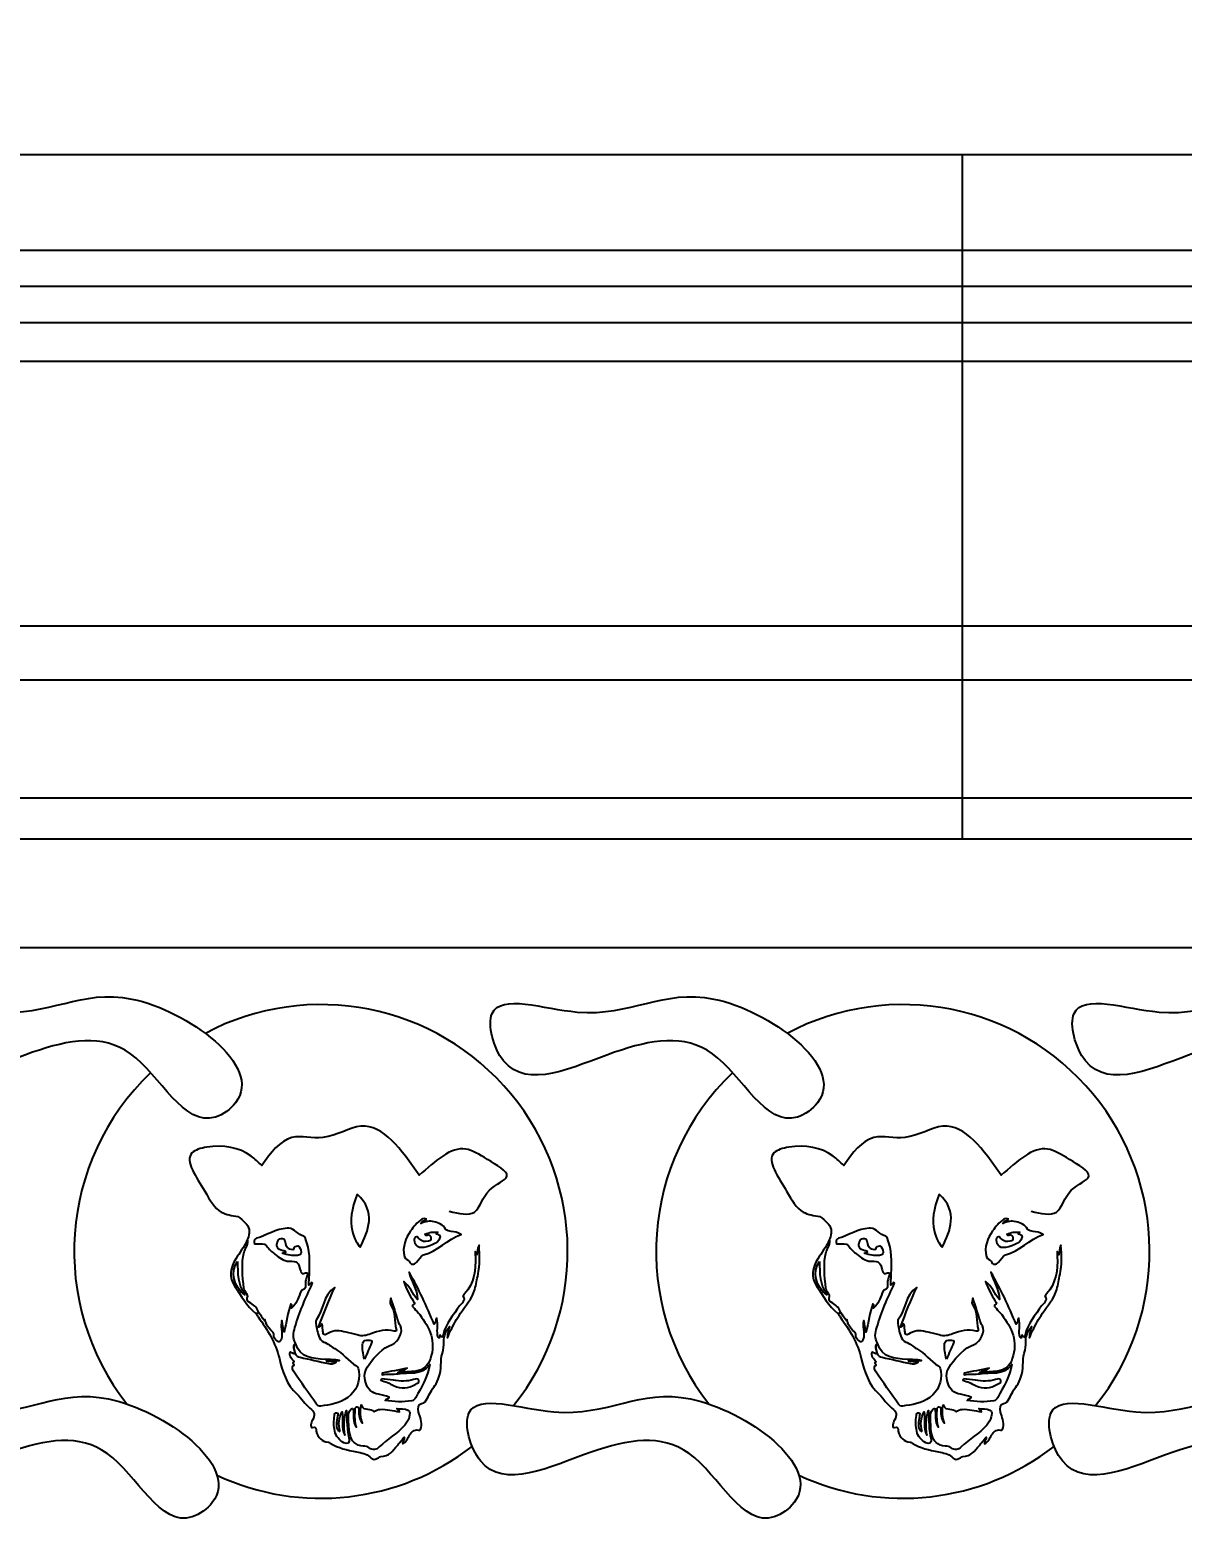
# Model space of a CAD drawing. Header units: millimetres. Extents: x 1155 to 2227, y 540 to 1342.
# Drawn here: x 1878.32 to 1888.58, y 745.5 to 758.83 of the extents above; entities that cross this region are included whole.
import ezdxf

# ---------------------------------------------------------------- set-up
doc = ezdxf.new("R2010")
doc.units = ezdxf.units.MM
doc.layers.add('dimension', color=4, linetype='Continuous')
doc.styles.get("Standard").update_dxf_attribs({"font": 'arial.ttf'})
doc.dimstyles.new('25', dxfattribs={"dimscale": 1.5, "dimtxt": 1, "dimasz": 0.5, "dimexe": 0.1875, "dimexo": 1, "dimgap": 0.125, "dimtad": 0, "dimtih": 1, "dimtoh": 1, "dimdec": 4, "dimzin": 4, "dimdsep": 46, "dimlunit": 4, "dimtxsty": 'Standard', "dimblk1": 'CLOSEDBLANK', "dimblk2": 'CLOSEDBLANK', "dimsah": 1, "dimcen": -1, "dimclrd": 256, "dimclre": 256, "dimclrt": 256, "dimadec": 0, "dimazin": 0, "dimtfac": 1, "dimtdec": 4, "dimtofl": 0, "dimtmove": 0, "dimatfit": 3, "dimldrblk": 'CLOSEDBLANK', "dimfxl": 1, "dimtolj": 1, "dimtzin": 4, "dimarcsym": 0})

# ---------------------------------------------------------------- blocks, each defined once
blk = doc.blocks.new('_CLOSEDBLANK')
at = {"color": 0, "linetype": 'ByBlock'}
for p, q in [((-1, 0.167), (0, 0)), ((-1, 0.167), (-1, -0.167)), ((0, 0), (-1, -0.167))]:
    blk.add_line(p, q, dxfattribs=at)
blk = doc.blocks.new('*D405')
at = {"layer": 'Defpoints', "color": 0, "transparency": 16777216}
for p in [(1861.524, 772.342), (1861.524, 757.29), (1936.524, 757.29)]:
    blk.add_point(p, dxfattribs=at)
at = {"layer": 'dimension', "lineweight": -2, "transparency": 16777216}
for p, q in [((1861.524, 758.04), (1861.524, 772.637)), ((1936.524, 758.04), (1936.524, 772.637)), ((1861.712, 772.342), (1895.84, 772.342)), ((1936.337, 772.342), (1902.208, 772.342))]:
    blk.add_line(p, q, dxfattribs=at)
at = {"layer": 'dimension', "lineweight": -2, "transparency": 16777216, "xscale": 0.1875, "yscale": 0.1875, "zscale": 0.1875, "rotation": 180}
blk.add_blockref('_CLOSEDBLANK', (1861.524, 772.342), dxfattribs=at)
at = {"layer": 'dimension', "lineweight": -2, "transparency": 16777216, "xscale": 0.1875, "yscale": 0.1875, "zscale": 0.1875}
blk.add_blockref('_CLOSEDBLANK', (1936.524, 772.342), dxfattribs=at)
at = {"layer": 'dimension', "transparency": 16777216, "insert": (1899.024, 772.342), "char_height": 2.25, "attachment_point": 5}
blk.add_mtext('\\A1;6\'-3"', dxfattribs=at)

msp = doc.modelspace()

# ---------------------------------------------------------------- linework, layer by layer
at = {"color": 0}
for p, q in [((1861.94, 757.71812), (1899.024, 757.71812)), ((1886.62252, 757.71812), (1886.62252, 751.62247)), ((1899.024, 756.86139), (1861.95246, 756.86139)), ((1899.024, 756.54189), (1861.96492, 756.54189)), ((1899.024, 756.21856), (1862.14446, 756.21856)), ((1899.024, 755.87584), (1862.51972, 755.87584)), ((1899.024, 753.5194), (1862.6019, 753.5194)), ((1899.024, 753.0397), (1863.0653, 753.0397)), ((1863.95855, 751.99256), (1899.024, 751.99256)), ((1899.024, 751.62247), (1863.95855, 751.62247))]:
    msp.add_line(p, q, dxfattribs=at)
for centre, start, end in [((1880.91308, 747.95365), 321.341843, 117.926669), ((1886.09507, 747.95365), 321.341843, 117.926669), ((1880.91308, 747.95365), 133.631201, 218.162254), ((1886.09507, 747.95365), 133.631201, 218.162254), ((1880.91308, 747.95365), 245.083478, 307.800758), ((1886.09507, 747.95365), 245.083478, 307.800758)]:
    msp.add_arc(centre, 2.19705, start, end, dxfattribs=at)
msp.add_rational_spline([(1934.1969, 749.54386), (1934.00837, 749.33444), (1933.7841, 749.00265), (1933.48387, 749.22161), (1933.44068, 749.27745), (1933.20585, 749.58109), (1933.7707, 750.02133), (1934.2418, 750.16829), (1934.19102, 750.33108), (1934.14023, 750.49387), (1934.08945, 750.65666), (1922.40097, 750.65666), (1910.71248, 750.65666), (1899.024, 750.65666), (1887.33552, 750.65666), (1875.64704, 750.65666), (1863.95855, 750.65666), (1863.79945, 750.77025), (1863.70998, 750.94407), (1863.70998, 751.13956), (1863.70998, 751.33506), (1863.79945, 751.50887), (1863.95855, 751.62247)], [1, 1, 1, 1, 1, 1, 1, 1, 1, 1, 1, 1, 1, 1, 1, 1, 1, 0.926078913375, 0.926078913375, 1, 0.926078913375, 0.926078913375, 1], degree=3, knots=[0, 0, 0, 0, 0.21421435, 0.27962741, 0.27962741, 0.27962741, 0.63532155, 0.63532155, 0.63532155, 1.63532155, 1.63532155, 1.63532155, 2.63532155, 2.63532155, 2.63532155, 3.63532155, 3.63532155, 3.63532155, 4.58608373, 4.58608373, 4.58608373, 5.53684591, 5.53684591, 5.53684591, 5.53684591], dxfattribs=at)
for points, knots in [([(1880.15331, 749.27745), (1880.40888, 749.6079), (1879.06898, 750.56159), (1878.32544, 749.88738), (1877.11567, 750.32837), (1877.39049, 749.29522), (1878.33261, 749.78123), (1879.29361, 749.94687), (1879.73944, 748.95127), (1880.11012, 749.22161), (1880.15331, 749.27745)], [0, 0, 0, 0, 1.30513517, 2.52858143, 3.28513115, 3.72026241, 4.71047164, 5.58239631, 6.52584927, 6.74639121, 6.74639121, 6.74639121, 6.74639121]), ([(1885.3353, 749.27745), (1885.59087, 749.6079), (1884.25097, 750.56159), (1883.50744, 749.88738), (1882.29766, 750.32837), (1882.57248, 749.29522), (1883.51461, 749.78123), (1884.4756, 749.94687), (1884.92144, 748.95127), (1885.29211, 749.22161), (1885.3353, 749.27745)], [0, 0, 0, 0, 1.30513517, 2.52858143, 3.28513115, 3.72026241, 4.71047164, 5.58239631, 6.52584927, 6.74639121, 6.74639121, 6.74639121, 6.74639121]), ([(1890.51729, 749.27745), (1890.77287, 749.6079), (1889.43297, 750.56159), (1888.68943, 749.88738), (1887.47965, 750.32837), (1887.75448, 749.29522), (1888.6966, 749.78123), (1889.6576, 749.94687), (1890.10343, 748.95127), (1890.47411, 749.22161), (1890.51729, 749.27745)], [0, 0, 0, 0, 1.30513517, 2.52858143, 3.28513115, 3.72026241, 4.71047164, 5.58239631, 6.52584927, 6.74639121, 6.74639121, 6.74639121, 6.74639121]), ([(1882.0541, 748.31164), (1882.14161, 748.29065), (1882.32027, 748.24778), (1882.35906, 748.51587), (1882.6661, 748.61944), (1882.38183, 748.77642), (1882.13432, 748.94199), (1881.92959, 748.75781), (1881.78892, 748.63125), (1881.62882, 748.85936), (1881.38536, 749.20622), (1880.96344, 748.92012), (1880.60599, 749.0261), (1880.46619, 748.8299), (1880.38636, 748.71786), (1880.35581, 748.74795), (1880.2287, 748.87308), (1879.99684, 748.91363), (1879.65586, 748.82125), (1879.87513, 748.51453), (1879.9843, 748.29402), (1880.12101, 748.27306), (1880.17447, 748.26487), (1880.21995, 748.22874), (1880.30589, 748.16045), (1880.26028, 748.06238), (1880.2388, 748.01619)], [0, 0, 0, 0, 0.22630367, 0.46200486, 0.66172214, 0.88838356, 1.10463886, 1.57955996, 1.57955996, 1.57955996, 2.25784002, 2.61092396, 2.88677909, 3.25400502, 3.25400502, 3.25400502, 3.38131723, 3.78361699, 3.92456696, 4.28304027, 4.52169586, 4.67491408, 4.67491408, 4.67491408, 4.82835948, 4.96494228, 4.96494228, 4.96494228, 4.96494228]), ([(1887.23609, 748.31164), (1887.32361, 748.29065), (1887.50226, 748.24778), (1887.54105, 748.51587), (1887.8481, 748.61944), (1887.56383, 748.77642), (1887.31632, 748.94199), (1887.11159, 748.75781), (1886.97092, 748.63125), (1886.81081, 748.85936), (1886.56736, 749.20622), (1886.14544, 748.92012), (1885.78798, 749.0261), (1885.64819, 748.8299), (1885.56836, 748.71786), (1885.5378, 748.74795), (1885.41069, 748.87308), (1885.17883, 748.91363), (1884.83785, 748.82125), (1885.05712, 748.51453), (1885.1663, 748.29402), (1885.30301, 748.27306), (1885.35646, 748.26487), (1885.40194, 748.22874), (1885.48789, 748.16045), (1885.44228, 748.06238), (1885.42079, 748.01619)], [0, 0, 0, 0, 0.22630367, 0.46200486, 0.66172214, 0.88838356, 1.10463886, 1.57955996, 1.57955996, 1.57955996, 2.25784002, 2.61092396, 2.88677909, 3.25400502, 3.25400502, 3.25400502, 3.38131723, 3.78361699, 3.92456696, 4.28304027, 4.52169586, 4.67491408, 4.67491408, 4.67491408, 4.82835948, 4.96494228, 4.96494228, 4.96494228, 4.96494228]), ([(1881.23693, 748.46334), (1881.40792, 748.30521), (1881.3362, 748.13755), (1881.26317, 747.99152), (1881.22127, 748.03811), (1881.12226, 748.19222), (1881.23693, 748.46334)], [0, 0, 0, 0, 1, 1, 1, 2, 2, 2, 2]), ([(1886.41893, 748.46334), (1886.58991, 748.30521), (1886.51819, 748.13755), (1886.44516, 747.99152), (1886.40326, 748.03811), (1886.30425, 748.19222), (1886.41893, 748.46334)], [0, 0, 0, 0, 1, 1, 1, 2, 2, 2, 2]), ([(1881.85671, 748.24037), (1881.83655, 748.22886), (1881.81505, 748.22784), (1881.80311, 748.20139), (1881.84353, 748.22004), (1881.87982, 748.22731), (1881.92043, 748.21828), (1881.96417, 748.20856), (1881.9993, 748.18972), (1882.02348, 748.15292), (1882.03633, 748.13337), (1882.05573, 748.13378), (1882.07391, 748.13107), (1882.10218, 748.12686), (1882.1307, 748.1248), (1882.16225, 748.10504), (1882.0387, 748.05811), (1881.95147, 747.95829), (1881.82796, 747.92237), (1881.79577, 747.913), (1881.78817, 747.87781), (1881.76514, 747.85806), (1881.73769, 747.83452), (1881.71661, 747.8278), (1881.69813, 747.86693), (1881.69019, 747.88373), (1881.6661, 747.87736), (1881.65783, 747.90672), (1881.63269, 747.99599), (1881.67044, 748.07083), (1881.71226, 748.13601), (1881.73543, 748.17211), (1881.77087, 748.21187), (1881.81069, 748.23989), (1881.82374, 748.24908), (1881.83752, 748.24876), (1881.85671, 748.24037)], [0, 0, 0, 0, 1, 1, 1, 2, 2, 2, 3, 3, 3, 4, 4, 4, 5, 5, 5, 6, 6, 6, 7, 7, 7, 8, 8, 8, 9, 9, 9, 10, 10, 10, 11, 11, 11, 12, 12, 12, 12]), ([(1887.03871, 748.24037), (1887.01854, 748.22886), (1886.99705, 748.22784), (1886.9851, 748.20139), (1887.02553, 748.22004), (1887.06181, 748.22731), (1887.10243, 748.21828), (1887.14616, 748.20856), (1887.18129, 748.18972), (1887.20548, 748.15292), (1887.21832, 748.13337), (1887.23773, 748.13378), (1887.2559, 748.13107), (1887.28417, 748.12686), (1887.3127, 748.1248), (1887.34425, 748.10504), (1887.2207, 748.05811), (1887.13347, 747.95829), (1887.00996, 747.92237), (1886.97776, 747.913), (1886.97016, 747.87781), (1886.94713, 747.85806), (1886.91969, 747.83452), (1886.89861, 747.8278), (1886.88012, 747.86693), (1886.87219, 747.88373), (1886.84809, 747.87736), (1886.83983, 747.90672), (1886.81469, 747.99599), (1886.85244, 748.07083), (1886.89426, 748.13601), (1886.91742, 748.17211), (1886.95286, 748.21187), (1886.99268, 748.23989), (1887.00574, 748.24908), (1887.01951, 748.24876), (1887.03871, 748.24037)], [0, 0, 0, 0, 1, 1, 1, 2, 2, 2, 3, 3, 3, 4, 4, 4, 5, 5, 5, 6, 6, 6, 7, 7, 7, 8, 8, 8, 9, 9, 9, 10, 10, 10, 11, 11, 11, 12, 12, 12, 12]), ([(1880.68377, 747.04553), (1880.66765, 747.04468), (1880.65448, 747.05342), (1880.64067, 747.05977), (1880.6233, 747.01788), (1880.65459, 746.99637), (1880.67592, 746.97083), (1880.65277, 746.96158), (1880.67458, 746.95146), (1880.67536, 746.94175), (1880.66308, 746.93723), (1880.65721, 746.92848), (1880.65986, 746.91558), (1880.6618, 746.9062), (1880.66318, 746.89569), (1880.66838, 746.88815), (1880.73668, 746.78931), (1880.80522, 746.69062), (1880.87504, 746.59286), (1880.88155, 746.58374), (1880.89813, 746.57507), (1880.90855, 746.57656), (1880.99397, 746.5888), (1881.08034, 746.59964), (1881.15204, 746.65483), (1881.22825, 746.7135), (1881.26313, 746.78969), (1881.25037, 746.8864), (1881.24798, 746.90445), (1881.24566, 746.92556), (1881.23087, 746.93394), (1881.15727, 746.97565), (1881.10924, 747.04921), (1881.03563, 747.08954), (1881.00272, 747.10757), (1880.97531, 747.1339), (1880.93918, 747.14716), (1880.91594, 747.1557), (1880.90029, 747.1798), (1880.89368, 747.20085), (1880.88082, 747.24175), (1880.8691, 747.28396), (1880.86804, 747.32771), (1880.86792, 747.3325), (1880.86688, 747.33879), (1880.86937, 747.3419), (1880.93994, 747.43001), (1880.92804, 747.56359), (1881.03719, 747.63376), (1880.9845, 747.51949), (1880.93647, 747.40568), (1880.89243, 747.27909), (1880.92052, 747.28907), (1880.91223, 747.30278), (1880.92007, 747.30926), (1880.92168, 747.30722), (1880.92446, 747.30532), (1880.92473, 747.30312), (1880.92668, 747.28727), (1880.92772, 747.2713), (1880.92982, 747.25547), (1880.93381, 747.22551), (1880.92908, 747.19312), (1880.97925, 747.22618), (1881.02629, 747.25719), (1881.08469, 747.24759), (1881.13846, 747.23369), (1881.17099, 747.22528), (1881.20504, 747.21986), (1881.23596, 747.20993), (1881.28019, 747.19572), (1881.3184, 747.20554), (1881.35622, 747.2195), (1881.42497, 747.24488), (1881.49274, 747.26697), (1881.56668, 747.24391), (1881.58364, 747.23862), (1881.58717, 747.24923), (1881.58333, 747.26239), (1881.56242, 747.33409), (1881.58173, 747.41485), (1881.53361, 747.48054), (1881.52147, 747.49711), (1881.53235, 747.51682), (1881.53547, 747.53681), (1881.55075, 747.49178), (1881.56665, 747.44696), (1881.58109, 747.40167), (1881.59302, 747.36428), (1881.59845, 747.32635), (1881.62072, 747.29065), (1881.65063, 747.24274), (1881.60305, 747.14856), (1881.5483, 747.12654), (1881.45919, 747.09069), (1881.39933, 747.02405), (1881.34141, 746.94804), (1881.29873, 746.89203), (1881.29403, 746.84101), (1881.31223, 746.78413), (1881.32931, 746.73077), (1881.36501, 746.6908), (1881.4273, 746.68241), (1881.45855, 746.6782), (1881.48879, 746.66648), (1881.52039, 746.65791), (1881.5167, 746.63543), (1881.49173, 746.64975), (1881.48622, 746.62764), (1881.5655, 746.61389), (1881.6439, 746.61078), (1881.72256, 746.62442), (1881.73812, 746.62712), (1881.75071, 746.63971), (1881.75855, 746.65465), (1881.80614, 746.74536), (1881.86461, 746.83129), (1881.8829, 746.94842), (1881.80538, 746.84431), (1881.69572, 746.88208), (1881.60047, 746.86557), (1881.5549, 746.85768), (1881.50653, 746.86408), (1881.45942, 746.85628), (1881.45894, 746.86096), (1881.45846, 746.86564), (1881.45798, 746.87032), (1881.532, 746.88492), (1881.60601, 746.89953), (1881.68001, 746.91413), (1881.65959, 746.8911), (1881.62556, 746.89669), (1881.59664, 746.8769), (1881.65435, 746.88063), (1881.70593, 746.88044), (1881.75632, 746.88811), (1881.82111, 746.89797), (1881.86792, 746.93401), (1881.88759, 746.99952), (1881.94018, 747.15023), (1881.88263, 747.27452), (1881.79309, 747.39077), (1881.77845, 747.40977), (1881.7587, 747.42509), (1881.7457, 747.44499), (1881.73905, 747.45517), (1881.71037, 747.47058), (1881.745, 747.48664), (1881.75285, 747.49028), (1881.73836, 747.50568), (1881.73312, 747.51473), (1881.70352, 747.56582), (1881.67314, 747.61645), (1881.64994, 747.68581), (1881.70906, 747.64117), (1881.72465, 747.57888), (1881.7733, 747.52651), (1881.77109, 747.62297), (1881.71471, 747.68894), (1881.69763, 747.76873), (1881.7853, 747.62224), (1881.85368, 747.4659), (1881.92183, 747.30585), (1881.94391, 747.32583), (1881.92899, 747.34595), (1881.94466, 747.35846), (1881.96051, 747.29935), (1881.93992, 747.23702), (1881.95673, 747.18977), (1881.98566, 747.15866), (1881.95387, 747.23897), (1881.98895, 747.19231), (1881.99342, 747.18635), (1881.9999, 747.20194), (1882.00111, 747.20793), (1882.0219, 747.31135), (1882.0923, 747.3861), (1882.14842, 747.46957), (1882.16478, 747.4939), (1882.2079, 747.5152), (1882.1778, 747.55788), (1882.17645, 747.55979), (1882.18635, 747.57028), (1882.19168, 747.57616), (1882.27791, 747.67115), (1882.29353, 747.78666), (1882.2883, 747.90822), (1882.28768, 747.92256), (1882.28643, 747.93688), (1882.28543, 747.9518), (1882.30151, 747.94832), (1882.29036, 747.93391), (1882.30185, 747.92429), (1882.30621, 747.95192), (1882.30358, 747.97916), (1882.32081, 748.00837), (1882.32975, 747.91775), (1882.32757, 747.83406), (1882.31226, 747.75091), (1882.30387, 747.70529), (1882.29499, 747.65959), (1882.28288, 747.61486), (1882.26063, 747.53272), (1882.20223, 747.4713), (1882.15628, 747.40291), (1882.12318, 747.35364), (1882.09392, 747.30235), (1882.06815, 747.24901), (1882.06001, 747.23217), (1882.05345, 747.21459), (1882.04132, 747.1859), (1882.03362, 747.22687), (1882.05477, 747.24894), (1882.05752, 747.28508), (1882.02553, 747.23937), (1882.00411, 747.19854), (1882.00744, 747.15216), (1882.01006, 747.11562), (1882.00486, 747.08192), (1881.99452, 747.04815), (1881.97337, 746.97908), (1881.99102, 746.9051), (1881.96407, 746.83556), (1881.95368, 746.80875), (1881.94687, 746.78048), (1881.92818, 746.7588), (1881.89842, 746.72428), (1881.88238, 746.68198), (1881.85828, 746.64433), (1881.8456, 746.62452), (1881.84321, 746.60393), (1881.80806, 746.59971), (1881.78035, 746.59638), (1881.77337, 746.55629), (1881.78255, 746.52253), (1881.79459, 746.47828), (1881.81851, 746.43559), (1881.80469, 746.3868), (1881.80114, 746.37426), (1881.8009, 746.35941), (1881.78194, 746.36332), (1881.74178, 746.3716), (1881.72138, 746.34556), (1881.70335, 746.31746), (1881.68572, 746.28998), (1881.67344, 746.25841), (1881.64107, 746.24084), (1881.6319, 746.26535), (1881.66192, 746.27497), (1881.65422, 746.30051), (1881.6323, 746.27344), (1881.61319, 746.24821), (1881.59236, 746.22448), (1881.55259, 746.17916), (1881.5185, 746.12476), (1881.44581, 746.12903), (1881.43931, 746.12942), (1881.43256, 746.12111), (1881.42551, 746.1177), (1881.39878, 746.1048), (1881.37909, 746.08911), (1881.3484, 746.12476), (1881.32241, 746.15496), (1881.27232, 746.16025), (1881.22952, 746.1692), (1881.14892, 746.18607), (1881.06742, 746.20215), (1880.99641, 746.2482), (1880.99119, 746.25158), (1880.9854, 746.25552), (1880.97951, 746.25624), (1880.91953, 746.26362), (1880.88729, 746.29325), (1880.8713, 746.35336), (1880.86712, 746.36906), (1880.87774, 746.40158), (1880.83788, 746.38724), (1880.82385, 746.3822), (1880.82229, 746.4026), (1880.82344, 746.41166), (1880.82521, 746.42552), (1880.83085, 746.43974), (1880.83806, 746.4519), (1880.86371, 746.4951), (1880.85817, 746.52758), (1880.81538, 746.55879), (1880.7699, 746.59197), (1880.74278, 746.64496), (1880.70109, 746.68203), (1880.6051, 746.76739), (1880.57123, 746.88593), (1880.54303, 747.00015), (1880.50833, 747.14075), (1880.4374, 747.257), (1880.35544, 747.37055), (1880.34795, 747.38092), (1880.34096, 747.39165), (1880.33376, 747.40222), (1880.34269, 747.40378), (1880.3516, 747.40533), (1880.36052, 747.40688), (1880.37532, 747.3865), (1880.39013, 747.36613), (1880.40494, 747.34577), (1880.40782, 747.3433), (1880.4107, 747.34081), (1880.41359, 747.33832), (1880.41713, 747.33206), (1880.42068, 747.3258), (1880.42422, 747.31954), (1880.42417, 747.31587), (1880.42412, 747.31221), (1880.42408, 747.30854), (1880.44282, 747.28395), (1880.45779, 747.25603), (1880.48307, 747.23715), (1880.4922, 747.23033), (1880.49498, 747.22427), (1880.49274, 747.21325), (1880.48737, 747.18688), (1880.50545, 747.17301), (1880.52265, 747.15775), (1880.53965, 747.14266), (1880.54868, 747.1455), (1880.55775, 747.16556), (1880.57196, 747.19701), (1880.5656, 747.22875), (1880.56154, 747.2604), (1880.55825, 747.28598), (1880.55651, 747.31131), (1880.56624, 747.33809), (1880.5721, 747.30552), (1880.57795, 747.27296), (1880.58456, 747.23622), (1880.60758, 747.32231), (1880.61565, 747.40729), (1880.6462, 747.4885), (1880.66365, 747.47572), (1880.64504, 747.46322), (1880.6521, 747.44997), (1880.68135, 747.47578), (1880.69983, 747.50769), (1880.71478, 747.54244), (1880.72665, 747.57003), (1880.72322, 747.60661), (1880.76399, 747.61779), (1880.77437, 747.62064), (1880.77956, 747.64205), (1880.77633, 747.65695), (1880.77125, 747.68041), (1880.77989, 747.70085), (1880.78573, 747.72259), (1880.79102, 747.74233), (1880.81391, 747.77885), (1880.75874, 747.75778), (1880.74003, 747.75064), (1880.73329, 747.77483), (1880.72948, 747.7889), (1880.71086, 747.8576), (1880.70293, 747.86647), (1880.63056, 747.86652), (1880.57691, 747.86655), (1880.54071, 747.89926), (1880.50397, 747.92902), (1880.47702, 747.95084), (1880.44872, 747.97231), (1880.42852, 748.00252), (1880.40914, 748.03149), (1880.37617, 748.01925), (1880.34839, 748.02257), (1880.33779, 748.02383), (1880.32019, 748.01205), (1880.31783, 748.03228), (1880.3159, 748.04884), (1880.32317, 748.06583), (1880.34076, 748.07065), (1880.4326, 748.0958), (1880.51308, 748.1556), (1880.61185, 748.15943), (1880.61659, 748.15961), (1880.6214, 748.16226), (1880.62597, 748.16179), (1880.68018, 748.15627), (1880.70739, 748.0991), (1880.7623, 748.09052), (1880.77388, 748.08871), (1880.78171, 748.05243), (1880.78834, 748.03112), (1880.82049, 747.92775), (1880.81372, 747.82173), (1880.80804, 747.71587), (1880.80703, 747.69701), (1880.80612, 747.67815), (1880.80487, 747.65336), (1880.81752, 747.66441), (1880.82536, 747.67125), (1880.83264, 747.67761), (1880.8403, 747.67338), (1880.83846, 747.6686), (1880.83648, 747.66437), (1880.77719, 747.53797), (1880.71905, 747.41121), (1880.68142, 747.27603), (1880.66821, 747.22857), (1880.65649, 747.18283), (1880.68626, 747.13763), (1880.65749, 747.10767), (1880.67841, 747.07639), (1880.68377, 747.04553)], [0, 0, 0, 0, 1, 1, 1, 2, 2, 2, 3, 3, 3, 4, 4, 4, 5, 5, 5, 6, 6, 6, 7, 7, 7, 8, 8, 8, 9, 9, 9, 10, 10, 10, 11, 11, 11, 12, 12, 12, 13, 13, 13, 14, 14, 14, 15, 15, 15, 16, 16, 16, 17, 17, 17, 18, 18, 18, 19, 19, 19, 20, 20, 20, 21, 21, 21, 22, 22, 22, 23, 23, 23, 24, 24, 24, 25, 25, 25, 26, 26, 26, 27, 27, 27, 28, 28, 28, 29, 29, 29, 30, 30, 30, 31, 31, 31, 32, 32, 32, 33, 33, 33, 34, 34, 34, 35, 35, 35, 36, 36, 36, 37, 37, 37, 38, 38, 38, 39, 39, 39, 40, 40, 40, 41, 41, 41, 42, 42, 42, 43, 43, 43, 44, 44, 44, 45, 45, 45, 46, 46, 46, 47, 47, 47, 48, 48, 48, 49, 49, 49, 50, 50, 50, 51, 51, 51, 52, 52, 52, 53, 53, 53, 54, 54, 54, 55, 55, 55, 56, 56, 56, 57, 57, 57, 58, 58, 58, 59, 59, 59, 60, 60, 60, 61, 61, 61, 62, 62, 62, 63, 63, 63, 64, 64, 64, 65, 65, 65, 66, 66, 66, 67, 67, 67, 68, 68, 68, 69, 69, 69, 70, 70, 70, 71, 71, 71, 72, 72, 72, 73, 73, 73, 74, 74, 74, 75, 75, 75, 76, 76, 76, 77, 77, 77, 78, 78, 78, 79, 79, 79, 80, 80, 80, 81, 81, 81, 82, 82, 82, 83, 83, 83, 84, 84, 84, 85, 85, 85, 86, 86, 86, 87, 87, 87, 88, 88, 88, 89, 89, 89, 90, 90, 90, 91, 91, 91, 92, 92, 92, 93, 93, 93, 94, 94, 94, 95, 95, 95, 96, 96, 96, 97, 97, 97, 98, 98, 98, 99, 99, 99, 100, 100, 100, 101, 101, 101, 102, 102, 102, 103, 103, 103, 104, 104, 104, 105, 105, 105, 106, 106, 106, 107, 107, 107, 108, 108, 108, 109, 109, 109, 110, 110, 110, 111, 111, 111, 112, 112, 112, 113, 113, 113, 114, 114, 114, 115, 115, 115, 116, 116, 116, 117, 117, 117, 118, 118, 118, 119, 119, 119, 120, 120, 120, 121, 121, 121, 122, 122, 122, 123, 123, 123, 124, 124, 124, 125, 125, 125, 126, 126, 126, 127, 127, 127, 128, 128, 128, 129, 129, 129, 130, 130, 130, 131, 131, 131, 132, 132, 132, 133, 133, 133, 134, 134, 134, 135, 135, 135, 136, 136, 136, 136]), ([(1881.95695, 748.12193), (1881.91514, 748.13039), (1881.87642, 748.12343), (1881.838, 748.10685), (1881.84526, 748.09347), (1881.85188, 748.09373), (1881.8578, 748.09676), (1881.88207, 748.10918), (1881.89093, 748.09184), (1881.89572, 748.07478), (1881.90122, 748.05518), (1881.88274, 748.05039), (1881.86974, 748.04696), (1881.8404, 748.03923), (1881.8131, 748.04457), (1881.78912, 748.06503), (1881.77931, 748.07339), (1881.77298, 748.09529), (1881.7562, 748.08403), (1881.74199, 748.07448), (1881.74572, 748.05444), (1881.74855, 748.03888), (1881.75283, 748.01534), (1881.76638, 747.99748), (1881.78969, 747.98957), (1881.82715, 747.97686), (1881.94368, 748.01796), (1881.96201, 748.05359), (1881.97147, 748.072), (1881.98913, 748.10046), (1881.94774, 748.10974), (1881.94457, 748.11045), (1881.93088, 748.10915), (1881.94343, 748.11829), (1881.94695, 748.12086), (1881.95239, 748.12079), (1881.95695, 748.12193)], [0, 0, 0, 0, 1, 1, 1, 2, 2, 2, 3, 3, 3, 4, 4, 4, 5, 5, 5, 6, 6, 6, 7, 7, 7, 8, 8, 8, 9, 9, 9, 10, 10, 10, 11, 11, 11, 12, 12, 12, 12]), ([(1885.86576, 747.04553), (1885.84964, 747.04468), (1885.83648, 747.05342), (1885.82266, 747.05977), (1885.80529, 747.01788), (1885.83658, 746.99637), (1885.85792, 746.97083), (1885.83477, 746.96158), (1885.85658, 746.95146), (1885.85735, 746.94175), (1885.84507, 746.93723), (1885.8392, 746.92848), (1885.84186, 746.91558), (1885.84379, 746.9062), (1885.84517, 746.89569), (1885.85037, 746.88815), (1885.91867, 746.78931), (1885.98721, 746.69062), (1886.05704, 746.59286), (1886.06355, 746.58374), (1886.08013, 746.57507), (1886.09054, 746.57656), (1886.17596, 746.5888), (1886.26233, 746.59964), (1886.33403, 746.65483), (1886.41025, 746.7135), (1886.44512, 746.78969), (1886.43236, 746.8864), (1886.42998, 746.90445), (1886.42765, 746.92556), (1886.41286, 746.93394), (1886.33926, 746.97565), (1886.29123, 747.04921), (1886.21762, 747.08954), (1886.18471, 747.10757), (1886.1573, 747.1339), (1886.12117, 747.14716), (1886.09794, 747.1557), (1886.08229, 747.1798), (1886.07567, 747.20085), (1886.06282, 747.24175), (1886.0511, 747.28396), (1886.05003, 747.32771), (1886.04992, 747.3325), (1886.04887, 747.33879), (1886.05136, 747.3419), (1886.12193, 747.43001), (1886.11003, 747.56359), (1886.21919, 747.63376), (1886.16649, 747.51949), (1886.11847, 747.40568), (1886.07443, 747.27909), (1886.10252, 747.28907), (1886.09423, 747.30278), (1886.10206, 747.30926), (1886.10368, 747.30722), (1886.10645, 747.30532), (1886.10672, 747.30312), (1886.10868, 747.28727), (1886.10971, 747.2713), (1886.11182, 747.25547), (1886.1158, 747.22551), (1886.11108, 747.19312), (1886.16124, 747.22618), (1886.20829, 747.25719), (1886.26668, 747.24759), (1886.32046, 747.23369), (1886.35298, 747.22528), (1886.38703, 747.21986), (1886.41796, 747.20993), (1886.46218, 747.19572), (1886.50039, 747.20554), (1886.53822, 747.2195), (1886.60696, 747.24488), (1886.67474, 747.26697), (1886.74867, 747.24391), (1886.76564, 747.23862), (1886.76916, 747.24923), (1886.76532, 747.26239), (1886.74441, 747.33409), (1886.76372, 747.41485), (1886.7156, 747.48054), (1886.70347, 747.49711), (1886.71434, 747.51682), (1886.71747, 747.53681), (1886.73274, 747.49178), (1886.74865, 747.44696), (1886.76309, 747.40167), (1886.77501, 747.36428), (1886.78044, 747.32635), (1886.80272, 747.29065), (1886.83262, 747.24274), (1886.78504, 747.14856), (1886.7303, 747.12654), (1886.64118, 747.09069), (1886.58132, 747.02405), (1886.5234, 746.94804), (1886.48072, 746.89203), (1886.47602, 746.84101), (1886.49423, 746.78413), (1886.5113, 746.73077), (1886.547, 746.6908), (1886.6093, 746.68241), (1886.64055, 746.6782), (1886.67078, 746.66648), (1886.70238, 746.65791), (1886.69869, 746.63543), (1886.67372, 746.64975), (1886.66822, 746.62764), (1886.74749, 746.61389), (1886.8259, 746.61078), (1886.90456, 746.62442), (1886.92012, 746.62712), (1886.9327, 746.63971), (1886.94054, 746.65465), (1886.98814, 746.74536), (1887.04661, 746.83129), (1887.0649, 746.94842), (1886.98737, 746.84431), (1886.87772, 746.88208), (1886.78246, 746.86557), (1886.7369, 746.85768), (1886.68852, 746.86408), (1886.64142, 746.85628), (1886.64094, 746.86096), (1886.64046, 746.86564), (1886.63998, 746.87032), (1886.71399, 746.88492), (1886.78801, 746.89953), (1886.86201, 746.91413), (1886.84159, 746.8911), (1886.80755, 746.89669), (1886.77864, 746.8769), (1886.83634, 746.88063), (1886.88793, 746.88044), (1886.93832, 746.88811), (1887.0031, 746.89797), (1887.04992, 746.93401), (1887.06959, 746.99952), (1887.12218, 747.15023), (1887.06463, 747.27452), (1886.97508, 747.39077), (1886.96045, 747.40977), (1886.94069, 747.42509), (1886.9277, 747.44499), (1886.92105, 747.45517), (1886.89237, 747.47058), (1886.92699, 747.48664), (1886.93484, 747.49028), (1886.92035, 747.50568), (1886.91511, 747.51473), (1886.88551, 747.56582), (1886.85514, 747.61645), (1886.83194, 747.68581), (1886.89106, 747.64117), (1886.90664, 747.57888), (1886.9553, 747.52651), (1886.95308, 747.62297), (1886.8967, 747.68894), (1886.87962, 747.76873), (1886.96729, 747.62224), (1887.03568, 747.4659), (1887.10382, 747.30585), (1887.12591, 747.32583), (1887.11099, 747.34595), (1887.12666, 747.35846), (1887.1425, 747.29935), (1887.12191, 747.23702), (1887.13872, 747.18977), (1887.16766, 747.15866), (1887.13587, 747.23897), (1887.17094, 747.19231), (1887.17542, 747.18635), (1887.1819, 747.20194), (1887.1831, 747.20793), (1887.20389, 747.31135), (1887.27429, 747.3861), (1887.33041, 747.46957), (1887.34677, 747.4939), (1887.3899, 747.5152), (1887.35979, 747.55788), (1887.35845, 747.55979), (1887.36834, 747.57028), (1887.37368, 747.57616), (1887.4599, 747.67115), (1887.47553, 747.78666), (1887.47029, 747.90822), (1887.46967, 747.92256), (1887.46842, 747.93688), (1887.46743, 747.9518), (1887.48351, 747.94832), (1887.47236, 747.93391), (1887.48384, 747.92429), (1887.48821, 747.95192), (1887.48558, 747.97916), (1887.5028, 748.00837), (1887.51174, 747.91775), (1887.50956, 747.83406), (1887.49426, 747.75091), (1887.48586, 747.70529), (1887.47699, 747.65959), (1887.46487, 747.61486), (1887.44262, 747.53272), (1887.38422, 747.4713), (1887.33828, 747.40291), (1887.30518, 747.35364), (1887.27591, 747.30235), (1887.25014, 747.24901), (1887.24201, 747.23217), (1887.23544, 747.21459), (1887.22332, 747.1859), (1887.21562, 747.22687), (1887.23676, 747.24894), (1887.23951, 747.28508), (1887.20752, 747.23937), (1887.18611, 747.19854), (1887.18943, 747.15216), (1887.19205, 747.11562), (1887.18686, 747.08192), (1887.17651, 747.04815), (1887.15536, 746.97908), (1887.17301, 746.9051), (1887.14606, 746.83556), (1887.13567, 746.80875), (1887.12887, 746.78048), (1887.11018, 746.7588), (1887.08042, 746.72428), (1887.06438, 746.68198), (1887.04028, 746.64433), (1887.0276, 746.62452), (1887.02521, 746.60393), (1886.99005, 746.59971), (1886.96235, 746.59638), (1886.95536, 746.55629), (1886.96455, 746.52253), (1886.97658, 746.47828), (1887.00051, 746.43559), (1886.98669, 746.3868), (1886.98314, 746.37426), (1886.9829, 746.35941), (1886.96393, 746.36332), (1886.92377, 746.3716), (1886.90337, 746.34556), (1886.88535, 746.31746), (1886.86772, 746.28998), (1886.85544, 746.25841), (1886.82307, 746.24084), (1886.81389, 746.26535), (1886.84391, 746.27497), (1886.83621, 746.30051), (1886.81429, 746.27344), (1886.79518, 746.24821), (1886.77436, 746.22448), (1886.73459, 746.17916), (1886.7005, 746.12476), (1886.62781, 746.12903), (1886.6213, 746.12942), (1886.61456, 746.12111), (1886.6075, 746.1177), (1886.58077, 746.1048), (1886.56109, 746.08911), (1886.5304, 746.12476), (1886.5044, 746.15496), (1886.45431, 746.16025), (1886.41151, 746.1692), (1886.33091, 746.18607), (1886.24941, 746.20215), (1886.17841, 746.2482), (1886.17319, 746.25158), (1886.1674, 746.25552), (1886.16151, 746.25624), (1886.10153, 746.26362), (1886.06928, 746.29325), (1886.05329, 746.35336), (1886.04912, 746.36906), (1886.05973, 746.40158), (1886.01987, 746.38724), (1886.00584, 746.3822), (1886.00428, 746.4026), (1886.00544, 746.41166), (1886.0072, 746.42552), (1886.01284, 746.43974), (1886.02006, 746.4519), (1886.04571, 746.4951), (1886.04016, 746.52758), (1885.99737, 746.55879), (1885.9519, 746.59197), (1885.92477, 746.64496), (1885.88308, 746.68203), (1885.78709, 746.76739), (1885.75322, 746.88593), (1885.72503, 747.00015), (1885.69032, 747.14075), (1885.6194, 747.257), (1885.53743, 747.37055), (1885.52995, 747.38092), (1885.52295, 747.39165), (1885.51575, 747.40222), (1885.52468, 747.40378), (1885.5336, 747.40533), (1885.54251, 747.40688), (1885.55732, 747.3865), (1885.57213, 747.36613), (1885.58693, 747.34577), (1885.58981, 747.3433), (1885.5927, 747.34081), (1885.59559, 747.33832), (1885.59913, 747.33206), (1885.60267, 747.3258), (1885.60621, 747.31954), (1885.60617, 747.31587), (1885.60612, 747.31221), (1885.60607, 747.30854), (1885.62482, 747.28395), (1885.63979, 747.25603), (1885.66506, 747.23715), (1885.6742, 747.23033), (1885.67697, 747.22427), (1885.67473, 747.21325), (1885.66937, 747.18688), (1885.68744, 747.17301), (1885.70464, 747.15775), (1885.72164, 747.14266), (1885.73068, 747.1455), (1885.73974, 747.16556), (1885.75395, 747.19701), (1885.7476, 747.22875), (1885.74353, 747.2604), (1885.74024, 747.28598), (1885.7385, 747.31131), (1885.74823, 747.33809), (1885.75409, 747.30552), (1885.75995, 747.27296), (1885.76656, 747.23622), (1885.78958, 747.32231), (1885.79764, 747.40729), (1885.8282, 747.4885), (1885.84565, 747.47572), (1885.82703, 747.46322), (1885.8341, 747.44997), (1885.86334, 747.47578), (1885.88182, 747.50769), (1885.89678, 747.54244), (1885.90864, 747.57003), (1885.90521, 747.60661), (1885.94598, 747.61779), (1885.95636, 747.62064), (1885.96155, 747.64205), (1885.95832, 747.65695), (1885.95325, 747.68041), (1885.96189, 747.70085), (1885.96772, 747.72259), (1885.97302, 747.74233), (1885.9959, 747.77885), (1885.94073, 747.75778), (1885.92203, 747.75064), (1885.91529, 747.77483), (1885.91147, 747.7889), (1885.89285, 747.8576), (1885.88492, 747.86647), (1885.81255, 747.86652), (1885.7589, 747.86655), (1885.72271, 747.89926), (1885.68596, 747.92902), (1885.65901, 747.95084), (1885.63071, 747.97231), (1885.61051, 748.00252), (1885.59114, 748.03149), (1885.55816, 748.01925), (1885.53038, 748.02257), (1885.51978, 748.02383), (1885.50218, 748.01205), (1885.49982, 748.03228), (1885.4979, 748.04884), (1885.50516, 748.06583), (1885.52275, 748.07065), (1885.61459, 748.0958), (1885.69507, 748.1556), (1885.79384, 748.15943), (1885.79858, 748.15961), (1885.80339, 748.16226), (1885.80797, 748.16179), (1885.86217, 748.15627), (1885.88939, 748.0991), (1885.94429, 748.09052), (1885.95588, 748.08871), (1885.96371, 748.05243), (1885.97033, 748.03112), (1886.00249, 747.92775), (1885.99571, 747.82173), (1885.99003, 747.71587), (1885.98902, 747.69701), (1885.98812, 747.67815), (1885.98686, 747.65336), (1885.99952, 747.66441), (1886.00735, 747.67125), (1886.01463, 747.67761), (1886.02229, 747.67338), (1886.02045, 747.6686), (1886.01847, 747.66437), (1885.95918, 747.53797), (1885.90104, 747.41121), (1885.86342, 747.27603), (1885.85021, 747.22857), (1885.83849, 747.18283), (1885.86825, 747.13763), (1885.83948, 747.10767), (1885.86041, 747.07639), (1885.86576, 747.04553)], [0, 0, 0, 0, 1, 1, 1, 2, 2, 2, 3, 3, 3, 4, 4, 4, 5, 5, 5, 6, 6, 6, 7, 7, 7, 8, 8, 8, 9, 9, 9, 10, 10, 10, 11, 11, 11, 12, 12, 12, 13, 13, 13, 14, 14, 14, 15, 15, 15, 16, 16, 16, 17, 17, 17, 18, 18, 18, 19, 19, 19, 20, 20, 20, 21, 21, 21, 22, 22, 22, 23, 23, 23, 24, 24, 24, 25, 25, 25, 26, 26, 26, 27, 27, 27, 28, 28, 28, 29, 29, 29, 30, 30, 30, 31, 31, 31, 32, 32, 32, 33, 33, 33, 34, 34, 34, 35, 35, 35, 36, 36, 36, 37, 37, 37, 38, 38, 38, 39, 39, 39, 40, 40, 40, 41, 41, 41, 42, 42, 42, 43, 43, 43, 44, 44, 44, 45, 45, 45, 46, 46, 46, 47, 47, 47, 48, 48, 48, 49, 49, 49, 50, 50, 50, 51, 51, 51, 52, 52, 52, 53, 53, 53, 54, 54, 54, 55, 55, 55, 56, 56, 56, 57, 57, 57, 58, 58, 58, 59, 59, 59, 60, 60, 60, 61, 61, 61, 62, 62, 62, 63, 63, 63, 64, 64, 64, 65, 65, 65, 66, 66, 66, 67, 67, 67, 68, 68, 68, 69, 69, 69, 70, 70, 70, 71, 71, 71, 72, 72, 72, 73, 73, 73, 74, 74, 74, 75, 75, 75, 76, 76, 76, 77, 77, 77, 78, 78, 78, 79, 79, 79, 80, 80, 80, 81, 81, 81, 82, 82, 82, 83, 83, 83, 84, 84, 84, 85, 85, 85, 86, 86, 86, 87, 87, 87, 88, 88, 88, 89, 89, 89, 90, 90, 90, 91, 91, 91, 92, 92, 92, 93, 93, 93, 94, 94, 94, 95, 95, 95, 96, 96, 96, 97, 97, 97, 98, 98, 98, 99, 99, 99, 100, 100, 100, 101, 101, 101, 102, 102, 102, 103, 103, 103, 104, 104, 104, 105, 105, 105, 106, 106, 106, 107, 107, 107, 108, 108, 108, 109, 109, 109, 110, 110, 110, 111, 111, 111, 112, 112, 112, 113, 113, 113, 114, 114, 114, 115, 115, 115, 116, 116, 116, 117, 117, 117, 118, 118, 118, 119, 119, 119, 120, 120, 120, 121, 121, 121, 122, 122, 122, 123, 123, 123, 124, 124, 124, 125, 125, 125, 126, 126, 126, 127, 127, 127, 128, 128, 128, 129, 129, 129, 130, 130, 130, 131, 131, 131, 132, 132, 132, 133, 133, 133, 134, 134, 134, 135, 135, 135, 136, 136, 136, 136]), ([(1887.13895, 748.12193), (1887.09713, 748.13039), (1887.05842, 748.12343), (1887.01999, 748.10685), (1887.02725, 748.09347), (1887.03388, 748.09373), (1887.0398, 748.09676), (1887.06406, 748.10918), (1887.07292, 748.09184), (1887.07771, 748.07478), (1887.08322, 748.05518), (1887.06474, 748.05039), (1887.05174, 748.04696), (1887.02239, 748.03923), (1886.99509, 748.04457), (1886.97111, 748.06503), (1886.9613, 748.07339), (1886.95497, 748.09529), (1886.9382, 748.08403), (1886.92399, 748.07448), (1886.92771, 748.05444), (1886.93054, 748.03888), (1886.93482, 748.01534), (1886.94837, 747.99748), (1886.97169, 747.98957), (1887.00914, 747.97686), (1887.12567, 748.01796), (1887.144, 748.05359), (1887.15347, 748.072), (1887.17112, 748.10046), (1887.12973, 748.10974), (1887.12657, 748.11045), (1887.11288, 748.10915), (1887.12542, 748.11829), (1887.12894, 748.12086), (1887.13439, 748.12079), (1887.13895, 748.12193)], [0, 0, 0, 0, 1, 1, 1, 2, 2, 2, 3, 3, 3, 4, 4, 4, 5, 5, 5, 6, 6, 6, 7, 7, 7, 8, 8, 8, 9, 9, 9, 10, 10, 10, 11, 11, 11, 12, 12, 12, 12]), ([(1880.36052, 747.40688), (1880.3516, 747.40533), (1880.34269, 747.40378), (1880.33376, 747.40222), (1880.25214, 747.46711), (1880.20451, 747.55836), (1880.14787, 747.64251), (1880.09154, 747.7262), (1880.10493, 747.80839), (1880.15641, 747.8887), (1880.18919, 747.93982), (1880.22234, 747.9907), (1880.26138, 748.05107), (1880.26492, 748.00501), (1880.23894, 747.98018), (1880.23065, 747.94976), (1880.20111, 747.8414), (1880.21762, 747.73367), (1880.22651, 747.62574), (1880.22784, 747.6096), (1880.24184, 747.59448), (1880.25014, 747.57896), (1880.25649, 747.56707), (1880.26608, 747.55929), (1880.25769, 747.54067), (1880.24695, 747.51686), (1880.27181, 747.50438), (1880.28869, 747.49365), (1880.32229, 747.47227), (1880.34935, 747.4464), (1880.36052, 747.40688)], [0, 0, 0, 0, 1, 1, 1, 2, 2, 2, 3, 3, 3, 4, 4, 4, 5, 5, 5, 6, 6, 6, 7, 7, 7, 8, 8, 8, 9, 9, 9, 10, 10, 10, 10]), ([(1880.56889, 747.93832), (1880.61857, 747.91988), (1880.661, 747.91463), (1880.70429, 747.91884), (1880.73173, 747.92151), (1880.74607, 747.93653), (1880.73402, 747.96482), (1880.72544, 747.98497), (1880.72335, 748.01446), (1880.68518, 747.99676), (1880.67149, 747.99042), (1880.67906, 747.9722), (1880.66177, 747.9721), (1880.61717, 747.97187), (1880.59882, 747.99724), (1880.59485, 748.03739), (1880.59333, 748.05283), (1880.5908, 748.06617), (1880.57196, 748.06827), (1880.55222, 748.07046), (1880.53814, 748.06334), (1880.52918, 748.04499), (1880.50832, 748.0023), (1880.52498, 747.97118), (1880.57546, 747.95825), (1880.58346, 747.9562), (1880.59496, 747.96075), (1880.59947, 747.94813), (1880.59167, 747.94563), (1880.58441, 747.9433), (1880.56889, 747.93832)], [0, 0, 0, 0, 1, 1, 1, 2, 2, 2, 3, 3, 3, 4, 4, 4, 5, 5, 5, 6, 6, 6, 7, 7, 7, 8, 8, 8, 9, 9, 9, 10, 10, 10, 10]), ([(1885.54251, 747.40688), (1885.5336, 747.40533), (1885.52468, 747.40378), (1885.51575, 747.40222), (1885.43413, 747.46711), (1885.38651, 747.55836), (1885.32987, 747.64251), (1885.27354, 747.7262), (1885.28693, 747.80839), (1885.33841, 747.8887), (1885.37118, 747.93982), (1885.40433, 747.9907), (1885.44338, 748.05107), (1885.44691, 748.00501), (1885.42093, 747.98018), (1885.41264, 747.94976), (1885.3831, 747.8414), (1885.39962, 747.73367), (1885.4085, 747.62574), (1885.40983, 747.6096), (1885.42384, 747.59448), (1885.43213, 747.57896), (1885.43848, 747.56707), (1885.44807, 747.55929), (1885.43968, 747.54067), (1885.42895, 747.51686), (1885.45381, 747.50438), (1885.47068, 747.49365), (1885.50428, 747.47227), (1885.53134, 747.4464), (1885.54251, 747.40688)], [0, 0, 0, 0, 1, 1, 1, 2, 2, 2, 3, 3, 3, 4, 4, 4, 5, 5, 5, 6, 6, 6, 7, 7, 7, 8, 8, 8, 9, 9, 9, 10, 10, 10, 10]), ([(1885.75088, 747.93832), (1885.80056, 747.91988), (1885.84299, 747.91463), (1885.88629, 747.91884), (1885.91372, 747.92151), (1885.92807, 747.93653), (1885.91602, 747.96482), (1885.90743, 747.98497), (1885.90535, 748.01446), (1885.86717, 747.99676), (1885.85349, 747.99042), (1885.86105, 747.9722), (1885.84376, 747.9721), (1885.79916, 747.97187), (1885.78082, 747.99724), (1885.77685, 748.03739), (1885.77532, 748.05283), (1885.77279, 748.06617), (1885.75395, 748.06827), (1885.73422, 748.07046), (1885.72013, 748.06334), (1885.71117, 748.04499), (1885.69032, 748.0023), (1885.70697, 747.97118), (1885.75745, 747.95825), (1885.76545, 747.9562), (1885.77695, 747.96075), (1885.78147, 747.94813), (1885.77366, 747.94563), (1885.76641, 747.9433), (1885.75088, 747.93832)], [0, 0, 0, 0, 1, 1, 1, 2, 2, 2, 3, 3, 3, 4, 4, 4, 5, 5, 5, 6, 6, 6, 7, 7, 7, 8, 8, 8, 9, 9, 9, 10, 10, 10, 10]), ([(1880.17007, 747.86505), (1880.10509, 747.77225), (1880.13407, 747.64147), (1880.23556, 747.56697), (1880.17099, 747.66097), (1880.17237, 747.75739), (1880.17007, 747.86505)], [0, 0, 0, 0, 1, 1, 1, 2, 2, 2, 2]), ([(1885.35207, 747.86505), (1885.28708, 747.77225), (1885.31606, 747.64147), (1885.41755, 747.56697), (1885.35298, 747.66097), (1885.35437, 747.75739), (1885.35207, 747.86505)], [0, 0, 0, 0, 1, 1, 1, 2, 2, 2, 2]), ([(1880.41359, 747.33832), (1880.4107, 747.34081), (1880.40782, 747.3433), (1880.40494, 747.34577), (1880.40906, 747.34584), (1880.41317, 747.34593), (1880.41729, 747.34602), (1880.41606, 747.34345), (1880.41482, 747.34089), (1880.41359, 747.33832)], [0, 0, 0, 0, 1, 1, 1, 2, 2, 2, 3, 3, 3, 3]), ([(1880.42408, 747.30854), (1880.42412, 747.31221), (1880.42417, 747.31587), (1880.42422, 747.31954), (1880.42417, 747.31588), (1880.42413, 747.31221), (1880.42408, 747.30854)], [0, 0, 0, 0, 1, 1, 1, 2, 2, 2, 2]), ([(1885.59559, 747.33832), (1885.5927, 747.34081), (1885.58981, 747.3433), (1885.58693, 747.34577), (1885.59105, 747.34584), (1885.59517, 747.34593), (1885.59928, 747.34602), (1885.59805, 747.34345), (1885.59682, 747.34089), (1885.59559, 747.33832)], [0, 0, 0, 0, 1, 1, 1, 2, 2, 2, 3, 3, 3, 3]), ([(1885.60607, 747.30854), (1885.60612, 747.31221), (1885.60617, 747.31587), (1885.60621, 747.31954), (1885.60617, 747.31588), (1885.60612, 747.31221), (1885.60607, 747.30854)], [0, 0, 0, 0, 1, 1, 1, 2, 2, 2, 2]), ([(1880.68377, 747.04553), (1880.67841, 747.07639), (1880.65749, 747.10767), (1880.68626, 747.13763), (1880.72551, 747.00113), (1880.84073, 747.00123), (1880.94985, 746.99265), (1880.99253, 746.9893), (1881.03569, 746.9921), (1881.07884, 746.98215), (1881.04149, 746.98215), (1881.00413, 746.98215), (1880.96678, 746.98215), (1880.96673, 746.97956), (1880.96669, 746.97697), (1880.96664, 746.97439), (1880.99115, 746.97279), (1881.01566, 746.97119), (1881.04947, 746.96899), (1881.02313, 746.95081), (1881.00179, 746.95128), (1880.98109, 746.95567), (1880.89634, 746.97363), (1880.81182, 746.99271), (1880.72719, 747.01124), (1880.70703, 747.01565), (1880.69194, 747.02611), (1880.68377, 747.04553)], [0, 0, 0, 0, 1, 1, 1, 2, 2, 2, 3, 3, 3, 4, 4, 4, 5, 5, 5, 6, 6, 6, 7, 7, 7, 8, 8, 8, 9, 9, 9, 9]), ([(1881.30141, 746.99339), (1881.32544, 747.04973), (1881.3447, 747.09469), (1881.36375, 747.13974), (1881.36681, 747.14698), (1881.37098, 747.1566), (1881.3612, 747.16048), (1881.34287, 747.16775), (1881.32351, 747.16496), (1881.30496, 747.16011), (1881.28816, 747.15572), (1881.28473, 747.14152), (1881.28376, 747.1265), (1881.28109, 747.08524), (1881.28592, 747.04492), (1881.30141, 746.99339)], [0, 0, 0, 0, 1, 1, 1, 2, 2, 2, 3, 3, 3, 4, 4, 4, 5, 5, 5, 5]), ([(1885.86576, 747.04553), (1885.86041, 747.07639), (1885.83948, 747.10767), (1885.86825, 747.13763), (1885.90751, 747.00113), (1886.02272, 747.00123), (1886.13185, 746.99265), (1886.17452, 746.9893), (1886.21768, 746.9921), (1886.26084, 746.98215), (1886.22348, 746.98215), (1886.18613, 746.98215), (1886.14877, 746.98215), (1886.14873, 746.97956), (1886.14868, 746.97697), (1886.14863, 746.97439), (1886.17315, 746.97279), (1886.19766, 746.97119), (1886.23146, 746.96899), (1886.20513, 746.95081), (1886.18379, 746.95128), (1886.16308, 746.95567), (1886.07833, 746.97363), (1885.99382, 746.99271), (1885.90918, 747.01124), (1885.88902, 747.01565), (1885.87393, 747.02611), (1885.86576, 747.04553)], [0, 0, 0, 0, 1, 1, 1, 2, 2, 2, 3, 3, 3, 4, 4, 4, 5, 5, 5, 6, 6, 6, 7, 7, 7, 8, 8, 8, 9, 9, 9, 9]), ([(1886.48341, 746.99339), (1886.50743, 747.04973), (1886.52669, 747.09469), (1886.54574, 747.13974), (1886.5488, 747.14698), (1886.55297, 747.1566), (1886.54319, 747.16048), (1886.52486, 747.16775), (1886.5055, 747.16496), (1886.48695, 747.16011), (1886.47015, 747.15572), (1886.46672, 747.14152), (1886.46575, 747.1265), (1886.46309, 747.08524), (1886.46791, 747.04492), (1886.48341, 746.99339)], [0, 0, 0, 0, 1, 1, 1, 2, 2, 2, 3, 3, 3, 4, 4, 4, 5, 5, 5, 5]), ([(1881.45254, 746.82074), (1881.48789, 746.81601), (1881.52332, 746.81177), (1881.55858, 746.80643), (1881.61919, 746.79725), (1881.67916, 746.79463), (1881.73885, 746.81378), (1881.75421, 746.8187), (1881.77735, 746.827), (1881.78499, 746.80541), (1881.79122, 746.78781), (1881.77038, 746.77871), (1881.7571, 746.77127), (1881.69372, 746.73576), (1881.62792, 746.72443), (1881.56059, 746.75955), (1881.52453, 746.77837), (1881.48794, 746.79582), (1881.44794, 746.80628), (1881.44947, 746.8111), (1881.45101, 746.81592), (1881.45254, 746.82074)], [0, 0, 0, 0, 1, 1, 1, 2, 2, 2, 3, 3, 3, 4, 4, 4, 5, 5, 5, 6, 6, 6, 7, 7, 7, 7]), ([(1886.63454, 746.82074), (1886.66989, 746.81601), (1886.70532, 746.81177), (1886.74058, 746.80643), (1886.80119, 746.79725), (1886.86115, 746.79463), (1886.92085, 746.81378), (1886.9362, 746.8187), (1886.95935, 746.827), (1886.96699, 746.80541), (1886.97322, 746.78781), (1886.95238, 746.77871), (1886.93909, 746.77127), (1886.87571, 746.73576), (1886.80991, 746.72443), (1886.74258, 746.75955), (1886.70652, 746.77837), (1886.66993, 746.79582), (1886.62993, 746.80628), (1886.63147, 746.8111), (1886.633, 746.81592), (1886.63454, 746.82074)], [0, 0, 0, 0, 1, 1, 1, 2, 2, 2, 3, 3, 3, 4, 4, 4, 5, 5, 5, 6, 6, 6, 7, 7, 7, 7]), ([(1879.94604, 745.71861), (1880.20161, 746.04906), (1878.86172, 747.00275), (1878.11818, 746.32854), (1876.9084, 746.76953), (1877.18323, 745.73638), (1878.12535, 746.22239), (1879.08635, 746.38803), (1879.53218, 745.39243), (1879.90286, 745.66277), (1879.94604, 745.71861)], [0, 0, 0, 0, 1.30513517, 2.52858143, 3.28513115, 3.72026241, 4.71047164, 5.58239631, 6.52584927, 6.74639121, 6.74639121, 6.74639121, 6.74639121]), ([(1885.12804, 745.71861), (1885.38361, 746.04906), (1884.04371, 747.00275), (1883.30017, 746.32854), (1882.0904, 746.76953), (1882.36522, 745.73638), (1883.30734, 746.22239), (1884.26834, 746.38803), (1884.71417, 745.39243), (1885.08485, 745.66277), (1885.12804, 745.71861)], [0, 0, 0, 0, 1.30513517, 2.52858143, 3.28513115, 3.72026241, 4.71047164, 5.58239631, 6.52584927, 6.74639121, 6.74639121, 6.74639121, 6.74639121]), ([(1890.31003, 745.71861), (1890.5656, 746.04906), (1889.2257, 747.00275), (1888.48217, 746.32854), (1887.27239, 746.76953), (1887.54721, 745.73638), (1888.48934, 746.22239), (1889.45033, 746.38803), (1889.89617, 745.39243), (1890.26684, 745.66277), (1890.31003, 745.71861)], [0, 0, 0, 0, 1.30513517, 2.52858143, 3.28513115, 3.72026241, 4.71047164, 5.58239631, 6.52584927, 6.74639121, 6.74639121, 6.74639121, 6.74639121]), ([(1881.08357, 746.34945), (1881.05117, 746.36759), (1881.0496, 746.39041), (1881.05083, 746.41246), (1881.05225, 746.43793), (1881.05725, 746.46318), (1881.06055, 746.48855), (1881.0619, 746.49889), (1881.07049, 746.51347), (1881.05467, 746.51707), (1881.03707, 746.52107), (1881.03539, 746.50489), (1881.03361, 746.49204), (1881.02716, 746.44571), (1881.02632, 746.39835), (1881.03642, 746.35356), (1881.04644, 746.30915), (1881.07672, 746.27342), (1881.11665, 746.24992), (1881.14524, 746.23308), (1881.17255, 746.24985), (1881.16449, 746.2814), (1881.14295, 746.36565), (1881.14443, 746.4513), (1881.14042, 746.53711), (1881.1169, 746.46543), (1881.11553, 746.39274), (1881.12555, 746.3189), (1881.09151, 746.38505), (1881.11136, 746.4565), (1881.10358, 746.52599), (1881.06802, 746.47387), (1881.06859, 746.41655), (1881.08357, 746.34945)], [0, 0, 0, 0, 1, 1, 1, 2, 2, 2, 3, 3, 3, 4, 4, 4, 5, 5, 5, 6, 6, 6, 7, 7, 7, 8, 8, 8, 9, 9, 9, 10, 10, 10, 11, 11, 11, 11]), ([(1881.19848, 746.55719), (1881.17078, 746.54274), (1881.15852, 746.52456), (1881.15904, 746.4952), (1881.16002, 746.44065), (1881.15875, 746.38623), (1881.16916, 746.33215), (1881.18257, 746.2625), (1881.22129, 746.22577), (1881.29225, 746.22089), (1881.31031, 746.21965), (1881.32669, 746.21819), (1881.3416, 746.20622), (1881.3739, 746.18027), (1881.40758, 746.18801), (1881.43299, 746.21368), (1881.50305, 746.28447), (1881.59419, 746.33002), (1881.65926, 746.40689), (1881.67856, 746.42968), (1881.6965, 746.45137), (1881.69963, 746.48114), (1881.70183, 746.50209), (1881.71558, 746.52861), (1881.68851, 746.54206), (1881.65783, 746.5573), (1881.62298, 746.54783), (1881.58975, 746.55419), (1881.59172, 746.53812), (1881.61216, 746.5455), (1881.61266, 746.52634), (1881.55526, 746.53552), (1881.49964, 746.55124), (1881.44137, 746.54804), (1881.41875, 746.5468), (1881.40261, 746.54029), (1881.38747, 746.52597), (1881.36015, 746.5685), (1881.2966, 746.52356), (1881.27139, 746.58764), (1881.25768, 746.52325), (1881.26675, 746.47452), (1881.28243, 746.4258), (1881.25584, 746.45833), (1881.25031, 746.49612), (1881.25148, 746.53634), (1881.25186, 746.54956), (1881.25491, 746.56993), (1881.23402, 746.56941), (1881.21373, 746.5689), (1881.21747, 746.549), (1881.21725, 746.53545), (1881.21644, 746.48623), (1881.2135, 746.43683), (1881.22941, 746.38842), (1881.18895, 746.43887), (1881.2116, 746.49978), (1881.19848, 746.55719)], [0, 0, 0, 0, 1, 1, 1, 2, 2, 2, 3, 3, 3, 4, 4, 4, 5, 5, 5, 6, 6, 6, 7, 7, 7, 8, 8, 8, 9, 9, 9, 10, 10, 10, 11, 11, 11, 12, 12, 12, 13, 13, 13, 14, 14, 14, 15, 15, 15, 16, 16, 16, 17, 17, 17, 18, 18, 18, 19, 19, 19, 19]), ([(1886.26557, 746.34945), (1886.23316, 746.36759), (1886.2316, 746.39041), (1886.23283, 746.41246), (1886.23425, 746.43793), (1886.23924, 746.46318), (1886.24255, 746.48855), (1886.2439, 746.49889), (1886.25249, 746.51347), (1886.23666, 746.51707), (1886.21906, 746.52107), (1886.21739, 746.50489), (1886.2156, 746.49204), (1886.20915, 746.44571), (1886.20831, 746.39835), (1886.21842, 746.35356), (1886.22843, 746.30915), (1886.25871, 746.27342), (1886.29864, 746.24992), (1886.32723, 746.23308), (1886.35455, 746.24985), (1886.34648, 746.2814), (1886.32494, 746.36565), (1886.32643, 746.4513), (1886.32242, 746.53711), (1886.29889, 746.46543), (1886.29752, 746.39274), (1886.30754, 746.3189), (1886.2735, 746.38505), (1886.29336, 746.4565), (1886.28557, 746.52599), (1886.25002, 746.47387), (1886.25059, 746.41655), (1886.26557, 746.34945)], [0, 0, 0, 0, 1, 1, 1, 2, 2, 2, 3, 3, 3, 4, 4, 4, 5, 5, 5, 6, 6, 6, 7, 7, 7, 8, 8, 8, 9, 9, 9, 10, 10, 10, 11, 11, 11, 11]), ([(1886.38047, 746.55719), (1886.35278, 746.54274), (1886.34051, 746.52456), (1886.34104, 746.4952), (1886.34201, 746.44065), (1886.34074, 746.38623), (1886.35116, 746.33215), (1886.36457, 746.2625), (1886.40328, 746.22577), (1886.47425, 746.22089), (1886.4923, 746.21965), (1886.50868, 746.21819), (1886.52359, 746.20622), (1886.5559, 746.18027), (1886.58958, 746.18801), (1886.61498, 746.21368), (1886.68504, 746.28447), (1886.77618, 746.33002), (1886.84126, 746.40689), (1886.86055, 746.42968), (1886.8785, 746.45137), (1886.88162, 746.48114), (1886.88382, 746.50209), (1886.89757, 746.52861), (1886.8705, 746.54206), (1886.83983, 746.5573), (1886.80498, 746.54783), (1886.77174, 746.55419), (1886.77372, 746.53812), (1886.79415, 746.5455), (1886.79466, 746.52634), (1886.73726, 746.53552), (1886.68164, 746.55124), (1886.62336, 746.54804), (1886.60075, 746.5468), (1886.5846, 746.54029), (1886.56946, 746.52597), (1886.54214, 746.5685), (1886.4786, 746.52356), (1886.45339, 746.58764), (1886.43967, 746.52325), (1886.44875, 746.47452), (1886.46443, 746.4258), (1886.43783, 746.45833), (1886.4323, 746.49612), (1886.43347, 746.53634), (1886.43386, 746.54956), (1886.4369, 746.56993), (1886.41601, 746.56941), (1886.39572, 746.5689), (1886.39947, 746.549), (1886.39924, 746.53545), (1886.39843, 746.48623), (1886.3955, 746.43683), (1886.4114, 746.38842), (1886.37094, 746.43887), (1886.39359, 746.49978), (1886.38047, 746.55719)], [0, 0, 0, 0, 1, 1, 1, 2, 2, 2, 3, 3, 3, 4, 4, 4, 5, 5, 5, 6, 6, 6, 7, 7, 7, 8, 8, 8, 9, 9, 9, 10, 10, 10, 11, 11, 11, 12, 12, 12, 13, 13, 13, 14, 14, 14, 15, 15, 15, 16, 16, 16, 17, 17, 17, 18, 18, 18, 19, 19, 19, 19])]:
    msp.add_open_spline(points, degree=3, knots=knots, dxfattribs=at)

# ---------------------------------------------------------------- dimensions: what is measured, and where the dimension line sits
at = {"layer": 'dimension'}
dim = msp.add_linear_dim(base=(1861.524, 772.34185), p1=(1936.524, 757.28985), p2=(1861.524, 757.28985), dimstyle='25', override={"dimtxt": 1.5, "dimasz": 0.125, "dimexe": 0.197, "dimexo": 0.5, "dimtm": 2.6543}, dxfattribs=at)
dim.commit()
dim.dimension.update_dxf_attribs({"geometry": '*D405', "text_midpoint": (1899.024, 772.34185), "dimtype": 160})

doc.saveas('drawing.dxf')
